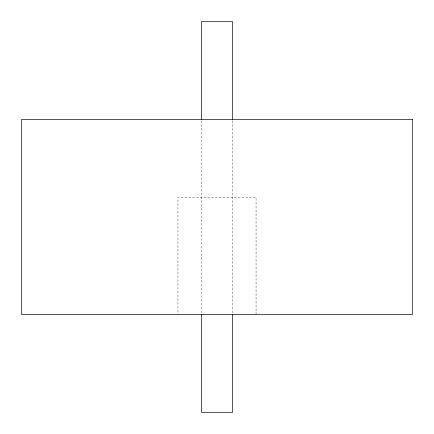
<?xml version="1.0" encoding="UTF-8"?>
<svg xmlns="http://www.w3.org/2000/svg" width="434" height="434" viewBox="0 0 434 434"><rect width="100%" height="100%" fill="white"/><g stroke="black" fill="none" stroke-linecap="round" stroke-linejoin="round"><path stroke-width="0.33" stroke-dasharray="2.17 1.63" d="M256.06 314.65L256.06 197.47L177.94 197.47L177.94 314.65M232.624 120.706L232.624 313.972M201.376 120.706L201.376 313.972"/><path stroke-width="0.65" d="M232.624 119.35L232.624 21.7L201.376 21.7L201.376 119.35M232.624 314.65L232.624 412.3L201.376 412.3L201.376 314.65M412.3 119.35L21.7 119.35L21.7 314.65L412.3 314.65L412.3 119.35"/></g></svg>
